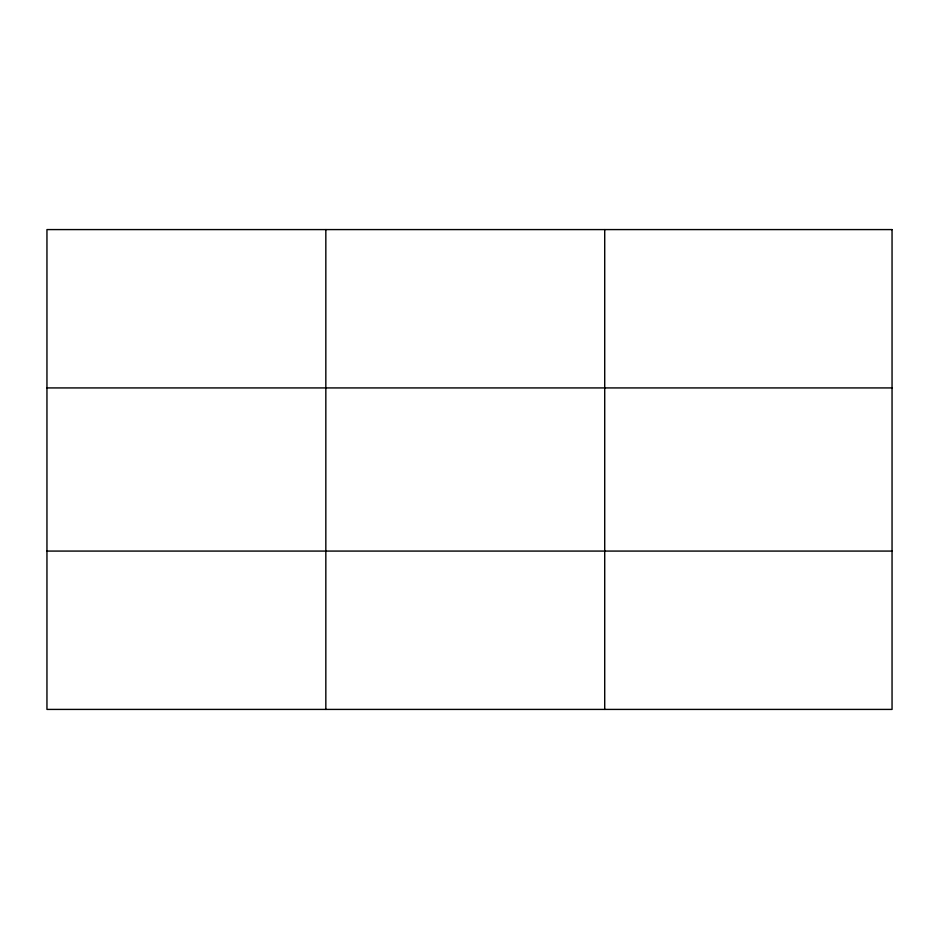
<?xml version="1.0" encoding="UTF-8"?>
<svg xmlns="http://www.w3.org/2000/svg" width="939" height="939" viewBox="0 0 939 939"><rect width="100%" height="100%" fill="white"/><g stroke="black" fill="none" stroke-linecap="round" stroke-linejoin="round"><path stroke-width="1.41" d="M325.833 229.585L325.833 709.414M604.716 229.585L604.716 709.414M46.95 387.924L892.05 387.924M46.95 551.076L892.05 551.076M892.05 229.585L892.05 709.414L46.95 709.414L46.95 229.585L892.05 229.585"/></g></svg>
